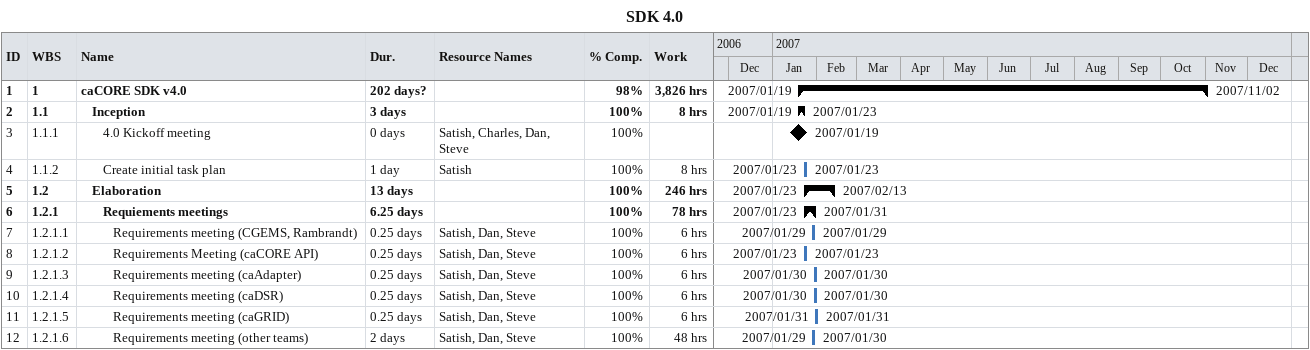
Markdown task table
SDK 4.0

| ID | WBS | Task | Duration | Start | Finish | Resources | % complete | Work (h) |
|---|---|---|---|---|---|---|---|---|
| 1 | 1 | **caCORE SDK v4.0** | 202d? | 2007-01-19 | 2007-11-02 |  | 98 | 3826 |
| 2 | 1.1 | **Inception** | 3d | 2007-01-19 | 2007-01-23 |  | 100 | 8 |
| 3 | 1.1.1 | 4.0 Kickoff meeting | 0d | 2007-01-19 | 2007-01-19 | Satish, Charles, Dan, Steve | 100 |  |
| 4 | 1.1.2 | Create initial task plan | 1d | 2007-01-23 | 2007-01-23 | Satish | 100 | 8 |
| 5 | 1.2 | **Elaboration** | 13d | 2007-01-23 | 2007-02-13 |  | 100 | 246 |
| 6 | 1.2.1 | **Requiements meetings** | 6.25d | 2007-01-23 | 2007-01-31 |  | 100 | 78 |
| 7 | 1.2.1.1 | Requirements meeting (CGEMS, Rambrandt) | 0.25d | 2007-01-29 | 2007-01-29 | Satish, Dan, Steve | 100 | 6 |
| 8 | 1.2.1.2 | Requirements Meeting (caCORE API) | 0.25d | 2007-01-23 | 2007-01-23 | Satish, Dan, Steve | 100 | 6 |
| 9 | 1.2.1.3 | Requirements meeting (caAdapter) | 0.25d | 2007-01-30 | 2007-01-30 | Satish, Dan, Steve | 100 | 6 |
| 10 | 1.2.1.4 | Requirements meeting (caDSR) | 0.25d | 2007-01-30 | 2007-01-30 | Satish, Dan, Steve | 100 | 6 |
| 11 | 1.2.1.5 | Requirements meeting (caGRID) | 0.25d | 2007-01-31 | 2007-01-31 | Satish, Dan, Steve | 100 | 6 |
| 12 | 1.2.1.6 | Requirements meeting (other teams) | 2d | 2007-01-29 | 2007-01-30 | Satish, Dan, Steve | 100 | 48 |
